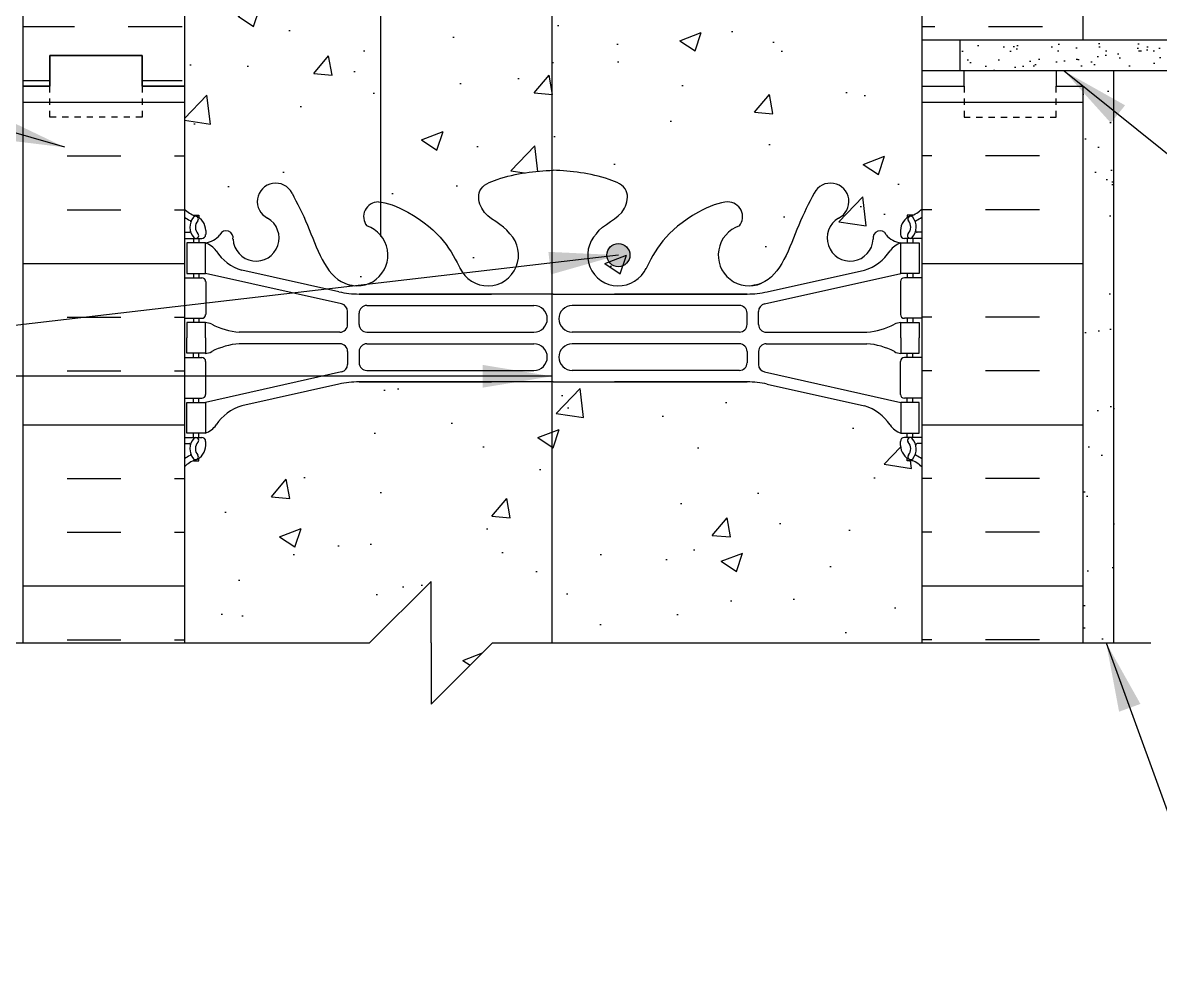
# Model space of a CAD drawing. Header units: inches. Extents: x 174 to 231.6, y 128.5 to 203.6.
# Drawn here: x 193.57 to 212.08, y 145.28 to 160.64 of the extents above; entities that cross this region are included whole.
import ezdxf

# ---------------------------------------------------------------- set-up
doc = ezdxf.new("R2010")
doc.units = ezdxf.units.IN
doc.header["$LTSCALE"] = 0.5
doc.header["$MEASUREMENT"] = 0
doc.linetypes.add('DASHED2', pattern=[0.375, 0.25, -0.125])
for name, color, linetype in [('HATCH', 12, 'Continuous'), ('line25', 2, 'Continuous'), ('LINE3', 3, 'Continuous'), ('LINE50', 5, 'Continuous'), ('LINE9', 9, 'Continuous'), ('TEXT', 4, 'Continuous'), ('Web_Edge', 9, 'Continuous')]:
    doc.layers.add(name, color=color, linetype=linetype)
doc.styles.add('DIM', font='romans.shx', dxfattribs={"width": 0.7})
doc.dimstyles.new('ext_12', dxfattribs={"dimscale": 12, "dimtxt": 0.075, "dimasz": 0.09375, "dimexe": 0.09375, "dimexo": 0.0625, "dimgap": 0.0625, "dimtad": 1, "dimdec": 1, "dimzin": 2, "dimdsep": 46, "dimlunit": 4, "dimtxsty": 'DIM', "dimcen": 0.09, "dimdle": 0.09375, "dimclrt": 4, "dimadec": 0, "dimazin": 0, "dimtfac": 1, "dimtdec": 1, "dimtmove": 2, "dimatfit": 3, "dimfxl": 1, "dimfrac": 2, "dimtolj": 1, "dimtzin": 0, "dimarcsym": 0})

msp = doc.modelspace()

# ---------------------------------------------------------------- hatches: boundary and pattern name
at = {"layer": 'HATCH'}
h = msp.add_hatch(dxfattribs=at)
h.set_pattern_fill('INSUL', color=256, scale=7, style=0)
h.set_pattern_definition([(0, (209.2815, 169.3285), (0, 2.625), []), (0, (209.2815, 170.2035), (0, 2.625), [0.875, -0.875]), (0, (209.2815, 171.0785), (0, 2.625), [0.875, -0.875])])
h.paths.add_polyline_path([(210.821, 174.358), (208.196, 174.358), (208.196, 160.358), (210.821, 160.358)])
h.paths.add_polyline_path([(193.571, 159.608), (194.008, 159.608), (194.008, 160.108), (195.508, 160.108), (195.508, 159.608), (196.196, 159.608), (196.196, 177.608), (195.508, 177.608), (195.508, 178.108), (194.008, 178.108), (194.008, 177.608), (193.571, 177.608)])
h = msp.add_hatch(dxfattribs=at)
h.set_pattern_fill('AR-CONC', color=256, scale=0.5)
h.set_pattern_definition([(50, (-47.4375, 0), (3.5863, -0.31376), [0.375, -4.125]), (355, (-47.4375, 0), (-0.693757, 3.76096), [0.3, -3.3]), (100.4514, (-47.1386, -0.026), (2.892544, 3.4472), [0.3187, -3.50571]), (46.1842, (-47.4375, 1), (5.336207, -0.827596), [0.5625, -6.1875]), (96.6356, (-46.993, 0.931), (4.67331, 4.87059), [0.47805, -5.25857]), (351.1842, (-47.4375, 1), (4.67331, 4.87059), [0.45, -4.95]), (21, (-46.9375, 0.75), (2.984535, -2.013094), [0.375, -4.125]), (326, (-46.9375, 0.75), (1.216577, 3.62575), [0.3, -3.3]), (71.4514, (-46.6888, 0.5822), (4.20111, 1.612656), [0.3187, -3.50571]), (37.5, (-47.4375, 0), (0.0607993, 1.664469), [0, -3.26, 0, -3.35, 0, -3.3125]), (7.5, (-47.4375, 0), (1.315348, 1.972059), [0, -1.91, 0, -3.185, 0, -1.2625]), (327.5, (-48.5525, 0), (2.669112, -0.1127744), [0, -1.25, 0, -3.9, 0, -5.175]), (317.5, (-49.0525, 0), (2.91593, 0.500525), [0, -1.625, 0, -2.59, 0, -3.675])])
edge = h.paths.add_edge_path()
edge.add_line((208.196, 160.928), (207.686, 160.928))
edge.add_line((207.686, 160.928), (207.686, 162.597))
edge.add_arc((207.311, 162.597), 0.375, 0.0021, 90)
edge.add_line((207.311, 162.972), (197.081, 162.972))
edge.add_arc((197.081, 162.597), 0.375, 90, 180.2641)
edge.add_line((196.706, 162.595), (196.706, 160.928))
edge.add_line((196.706, 160.928), (196.196, 160.928))
edge.add_line((196.196, 160.928), (196.196, 159.608))
edge.add_line((196.196, 159.608), (196.196, 157.608))
edge.add_arc((196.542, 157.969), 0.5, 226.2109, 246.4218)
edge.add_line((196.342, 157.51), (196.432, 157.51))
edge.add_line((196.432, 157.51), (196.432, 157.469))
edge.add_arc((196.292, 157.262), 0.25, 0, 55.9442, ccw=False)
edge.add_line((196.542, 157.262), (196.542, 157.194))
edge.add_arc((196.479, 157.194), 0.0625, -90, 0, ccw=False)
edge.add_line((196.479, 157.132), (196.432, 157.132))
edge.add_line((196.432, 157.132), (196.432, 157.062))
edge.add_line((196.432, 157.062), (196.537, 157.062))
edge.add_arc((196.499, 157.411), 0.352, 276.1291, 321.5331)
edge.add_arc((196.876, 157.143), 0.113, -12.1844, 154.0569, ccw=False)
edge.add_arc((197.362, 157.138), 0.375, 182.9237, 419.8675)
edge.add_arc((197.682, 157.732), 0.3, 27.597, 243.9425, ccw=False)
edge.add_spline(control_points=[(197.947, 157.871), (198.033, 157.704), (198.286, 157.214), (198.481, 156.533), (198.806, 156.402)], knot_values=[0, 0, 0, 0, 0.579211, 1.703896, 1.703896, 1.703896, 1.703896], degree=3, periodic=0)
edge.add_spline(control_points=[(198.806, 156.402), (198.856, 156.383), (198.91, 156.37), (198.967, 156.362)], knot_values=[1.703896, 1.703896, 1.703896, 1.703896, 1.875321, 1.875321, 1.875321, 1.875321], degree=3, periodic=0)
edge.add_arc((199.008, 156.86), 0.5, 265.2926, 431.7937)
edge.add_arc((199.354, 157.485), 0.242, 90, 218.2327, ccw=False)
edge.add_spline(control_points=[(199.354, 157.727), (199.475, 157.729), (200.295, 157.377), (200.54, 156.93), (200.679, 156.65)], knot_values=[0.038125, 0.038125, 0.038125, 0.038125, 0.320663, 1.237398, 1.237398, 1.237398, 1.237398], degree=3, periodic=0)
edge.add_spline(control_points=[(200.689, 156.631), (200.686, 156.638), (200.682, 156.644), (200.679, 156.65)], knot_values=[1.237398, 1.237398, 1.237398, 1.237398, 1.258119, 1.258119, 1.258119, 1.258119], degree=3, periodic=0)
edge.add_arc((201.133, 156.86), 0.5, 208.0183, 404.1875)
edge.add_spline(control_points=[(201.492, 157.209), (201.384, 157.371), (201.024, 157.462), (200.947, 157.958), (201.496, 158.194), (201.899, 158.222), (202.196, 158.243)], knot_values=[0.229407, 0.229407, 0.229407, 0.229407, 0.844432, 1.128849, 1.464331, 2.389004, 2.389004, 2.389004, 2.389004], degree=3, periodic=0)
edge.add_spline(control_points=[(202.196, 158.243), (202.492, 158.222), (202.896, 158.194), (203.444, 157.958), (203.367, 157.462), (203.007, 157.371), (202.9, 157.209)], knot_values=[0.229407, 0.229407, 0.229407, 0.229407, 1.15408, 1.489562, 1.773979, 2.389004, 2.389004, 2.389004, 2.389004], degree=3, periodic=0)
edge.add_arc((203.258, 156.86), 0.5, 135.8125, 331.9817)
edge.add_spline(control_points=[(203.703, 156.631), (203.706, 156.638), (203.709, 156.644), (203.712, 156.65)], knot_values=[1.237398, 1.237398, 1.237398, 1.237398, 1.258119, 1.258119, 1.258119, 1.258119], degree=3, periodic=0)
edge.add_spline(control_points=[(203.712, 156.65), (203.851, 156.93), (204.096, 157.377), (204.916, 157.729), (205.037, 157.727)], knot_values=[0.038125, 0.038125, 0.038125, 0.038125, 0.95486, 1.237398, 1.237398, 1.237398, 1.237398], degree=3, periodic=0)
edge.add_arc((205.037, 157.485), 0.242, -38.2327, 90, ccw=False)
edge.add_arc((205.383, 156.86), 0.5, 108.2063, 274.7074)
edge.add_spline(control_points=[(205.424, 156.362), (205.481, 156.37), (205.535, 156.383), (205.585, 156.402)], knot_values=[1.703896, 1.703896, 1.703896, 1.703896, 1.875321, 1.875321, 1.875321, 1.875321], degree=3, periodic=0)
edge.add_spline(control_points=[(205.585, 156.402), (205.91, 156.533), (206.105, 157.214), (206.358, 157.704), (206.444, 157.871)], knot_values=[0, 0, 0, 0, 1.124685, 1.703896, 1.703896, 1.703896, 1.703896], degree=3, periodic=0)
edge.add_arc((206.71, 157.732), 0.3, -63.9425, 153.0565, ccw=False)
edge.add_arc((207.03, 157.138), 0.375, 120.1325, 357.0763)
edge.add_arc((207.515, 157.143), 0.113, 25.9431, 192.1844, ccw=False)
edge.add_arc((207.892, 157.411), 0.352, 218.4669, 263.8709)
edge.add_line((207.855, 157.062), (207.96, 157.062))
edge.add_line((207.96, 157.062), (207.96, 157.132))
edge.add_line((207.96, 157.132), (207.912, 157.132))
edge.add_arc((207.912, 157.194), 0.0625, 180, 270, ccw=False)
edge.add_line((207.85, 157.194), (207.85, 157.262))
edge.add_arc((208.1, 157.262), 0.25, 124.0558, 180, ccw=False)
edge.add_line((207.96, 157.469), (207.96, 157.51))
edge.add_line((207.96, 157.51), (208.05, 157.51))
edge.add_arc((207.85, 157.969), 0.5, 293.5782, 313.7891)
edge.add_line((208.196, 157.608), (208.196, 159.608))
edge.add_line((208.196, 159.608), (208.196, 160.928))
h = msp.add_hatch(dxfattribs=at)
h.set_pattern_fill('AR-SAND', color=256, scale=0.25, style=0)
h.set_pattern_definition([(37.5, (146.49865, 66.80086), (-0.0157483, 0.481706), [0, -0.38, 0, -0.425, 0, -0.40625]), (7.5, (146.49865, 66.80086), (0.4424442, 0.7055365), [0, -0.205, 0, -0.3425, 0, -0.13125]), (327.5, (146.19115, 66.80086), (0.7785355, 0.0014148), [0, -0.125, 0, -0.45, 0, -0.5875]), (317.5, (146.19115, 66.80086), (0.7515317, 0.219419), [0, -0.0625, 0, -0.295, 0, -0.3375])])
h.paths.add_polyline_path([(227.528, 159.858), (227.528, 160.358), (208.821, 160.358), (208.821, 159.858)])
h = msp.add_hatch(dxfattribs=at)
h.set_pattern_fill('INSUL', color=256, scale=7, style=0)
h.set_pattern_definition([(0, (-2729.966, -255.4018), (0, 2.625), []), (0, (-2729.966, -254.5268), (0, 2.625), [0.875, -0.875]), (0, (-2729.966, -253.6518), (0, 2.625), [0.875, -0.875])])
h.paths.add_polyline_path([(193.571, 150.549), (196.196, 150.549), (196.196, 159.608), (195.508, 159.608), (195.508, 160.108), (194.008, 160.108), (194.008, 159.608), (193.571, 159.608)])
h = msp.add_hatch(dxfattribs=at)
h.set_pattern_fill('INSUL', color=256, scale=7, style=0)
h.set_pattern_definition([(180, (3134.3572, -255.4018), (0, 2.625), []), (180, (3134.3572, -254.5268), (0, 2.625), [0.875, -0.875]), (180, (3134.3572, -253.6518), (0, 2.625), [0.875, -0.875])])
h.paths.add_polyline_path([(208.196, 150.549), (210.821, 150.549), (210.821, 159.608), (210.383, 159.608), (210.383, 160.108), (208.883, 160.108), (208.883, 159.608), (208.196, 159.608)])
h = msp.add_hatch(dxfattribs=at)
h.set_pattern_fill('AR-SAND', color=256, scale=0.5, style=0)
h.set_pattern_definition([(37.5, (91.7112, -20.61534), (-0.0314967, 0.963412), [0, -0.76, 0, -0.85, 0, -0.8125]), (7.5, (91.7112, -20.6153), (0.884888, 1.411073), [0, -0.41, 0, -0.685, 0, -0.2625]), (327.5, (91.0962, -20.6153), (1.557071, 0.0028295), [0, -0.25, 0, -0.9, 0, -1.175]), (317.5, (91.0962, -20.6153), (1.503063, 0.438838), [0, -0.125, 0, -0.59, 0, -0.675])])
h.paths.add_polyline_path([(210.821, 157.073), (211.321, 156.124), (211.321, 159.858), (210.821, 159.858)])
h.paths.add_polyline_path([(210.821, 150.549), (211.321, 150.549), (211.321, 156.124), (210.821, 157.073)])
h = msp.add_hatch(dxfattribs=at)
h.set_pattern_fill('AR-CONC', color=256, scale=0.5)
h.set_pattern_definition([(50, (0, 0), (3.5863, -0.31376), [0.375, -4.125]), (355, (0, 0), (-0.693757, 3.76096), [0.3, -3.3]), (100.4514, (0.299, -0.026), (2.892544, 3.4472), [0.3187, -3.50571]), (46.1842, (0, 1), (5.33621, -0.8276), [0.5625, -6.1875]), (96.6356, (0.4447, 0.931), (4.67331, 4.87059), [0.47805, -5.25857]), (351.1842, (0, 1), (4.67331, 4.87059), [0.45, -4.95]), (21, (0.5, 0.75), (2.984535, -2.013094), [0.375, -4.125]), (326, (0.5, 0.75), (1.216577, 3.62575), [0.3, -3.3]), (71.4514, (0.7487, 0.5822), (4.20111, 1.612656), [0.3187, -3.50571]), (37.5, (0, 0), (0.060799, 1.664469), [0, -3.26, 0, -3.35, 0, -3.3125]), (7.5, (0, 0), (1.315348, 1.972059), [0, -1.91, 0, -3.185, 0, -1.2625]), (327.5, (-1.115, 0), (2.669112, -0.1127744), [0, -1.25, 0, -3.9, 0, -5.175]), (317.5, (-1.615, 0), (2.91593, 0.500525), [0, -1.625, 0, -2.59, 0, -3.675])])
h.paths.add_polyline_path([(208.196, 153.415, 0.088416), (208.05, 153.513), (207.96, 153.513), (207.96, 153.554, -0.249069), (207.85, 153.762), (207.85, 153.829, -0.414214), (207.912, 153.892), (207.96, 153.892), (207.96, 153.962), (207.855, 153.962, -0.155529), (207.679, 154.096, 0.180914), (207.261, 154.407), (205.68, 154.76, 0.054974), (205.354, 154.796), (202.196, 154.796), (199.038, 154.796, 0.054974), (198.711, 154.76), (197.13, 154.407, 0.180914), (196.712, 154.096, -0.155529), (196.537, 153.962), (196.432, 153.962), (196.432, 153.892), (196.479, 153.892, -0.414214), (196.542, 153.829), (196.542, 153.762, -0.249069), (196.432, 153.554), (196.432, 153.513), (196.342, 153.513, 0.088416), (196.196, 153.415), (196.196, 150.549), (199.209, 150.549), (200.209, 151.549), (200.209, 150.549), (200.209, 149.549), (201.209, 150.549), (208.196, 150.549)])
at = {"layer": 'LINE3'}
h = msp.add_hatch(color=256, dxfattribs=at)
h.paths.add_polyline_path([(203.442, 156.894, 0.831395), (203.074, 156.894)])
h.paths.add_polyline_path([(203.446, 156.86, 0.045935), (203.442, 156.894), (203.074, 156.894, 0.045935), (203.071, 156.86, 1)])

# ---------------------------------------------------------------- linework, layer by layer
at = {"layer": 'line25'}
for p, q in [((196.196, 177.608), (196.196, 159.608)), ((208.196, 174.358), (208.196, 159.608)), ((208.821, 159.858), (208.821, 160.358)), ((196.196, 159.608), (196.196, 150.549)), ((208.196, 159.608), (208.196, 150.549))]:
    msp.add_line(p, q, dxfattribs=at)
at = {"layer": 'LINE3'}
for p, q in [((199.385, 186.432), (199.385, 157.164)), ((202.176, 172.922), (202.176, 150.549))]:
    msp.add_line(p, q, dxfattribs=at)
msp.add_circle((203.258, 156.86), 0.188, dxfattribs=at)
at = {"layer": 'LINE50'}
for p, q in [((193.571, 159.608), (193.571, 177.608)), ((210.821, 160.358), (210.821, 174.358)), ((208.883, 159.608), (208.883, 159.858)), ((210.383, 159.858), (210.383, 159.608)), ((193.571, 150.549), (193.571, 159.608)), ((208.196, 159.608), (208.883, 159.608)), ((210.383, 159.608), (210.821, 159.608)), ((210.821, 150.549), (210.821, 159.608))]:
    msp.add_line(p, q, dxfattribs=at)
for points in [[(196.196, 159.608), (195.508, 159.608), (195.508, 160.108), (194.008, 160.108), (194.008, 159.608), (193.571, 159.608)], [(193.571, 159.608), (194.008, 159.608), (194.008, 160.108), (195.508, 160.108), (195.508, 159.608), (196.196, 159.608)]]:
    msp.add_lwpolyline(points, dxfattribs=at)
at = {"layer": 'LINE9'}
for p, q in [((227.528, 160.358), (208.196, 160.358)), ((227.528, 159.858), (208.196, 159.858)), ((211.321, 150.549), (211.321, 159.858)), ((200.209, 151.549), (199.209, 150.549)), ((200.209, 150.549), (200.209, 151.549)), ((188.311, 150.549), (199.209, 150.549)), ((200.209, 150.549), (200.209, 149.549)), ((200.209, 149.549), (201.209, 150.549)), ((201.209, 150.549), (211.921, 150.549))]:
    msp.add_line(p, q, dxfattribs=at)
at = {"layer": 'LINE9', "linetype": 'DASHED2', "ltscale": 0.15}
for points in [[(195.508, 159.608), (195.508, 159.608), (195.508, 159.108), (194.008, 159.108), (194.008, 159.608), (194.008, 159.608)], [(195.508, 159.608), (195.508, 159.608), (195.508, 159.108), (194.008, 159.108), (194.008, 159.608), (194.008, 159.608)], [(208.883, 159.608), (208.883, 159.608), (208.883, 159.108), (210.383, 159.108), (210.383, 159.608), (210.383, 159.608)], [(208.883, 159.608), (208.883, 159.608), (208.883, 159.108), (210.383, 159.108), (210.383, 159.608), (210.383, 159.608)]]:
    msp.add_lwpolyline(points, dxfattribs=at)
at = {"layer": 'Web_Edge'}
for p, q in [((196.342, 157.51), (196.432, 157.51)), ((196.432, 157.51), (196.432, 157.469)), ((208.05, 157.51), (207.96, 157.51)), ((207.96, 157.51), (207.96, 157.469)), ((196.196, 157.232), (196.273, 157.232)), ((196.542, 157.262), (196.542, 157.194)), ((207.85, 157.262), (207.85, 157.194)), ((208.196, 157.232), (208.118, 157.232)), ((196.196, 157.132), (196.479, 157.132)), ((196.342, 157.132), (196.342, 157.062)), ((196.432, 157.132), (196.432, 157.062)), ((208.196, 157.132), (207.912, 157.132)), ((207.96, 157.132), (207.96, 157.062)), ((208.05, 157.132), (208.05, 157.062)), ((198.711, 156.263), (197.13, 156.616)), ((205.68, 156.263), (207.261, 156.616)), ((196.196, 156.492), (196.479, 156.492)), ((196.342, 156.562), (196.342, 156.492)), ((196.432, 156.562), (196.432, 156.492)), ((198.754, 156.065), (196.537, 156.562)), ((196.542, 156.429), (196.542, 155.894)), ((205.637, 156.065), (207.855, 156.562)), ((207.85, 156.429), (207.85, 155.894)), ((208.196, 156.492), (207.912, 156.492)), ((207.96, 156.562), (207.96, 156.492)), ((208.05, 156.562), (208.05, 156.492)), ((199.038, 156.227), (201.196, 156.227)), ((202.196, 156.227), (199.038, 156.227)), ((202.196, 156.227), (205.354, 156.227)), ((205.354, 156.227), (203.196, 156.227)), ((198.852, 155.731), (198.852, 155.943)), ((199.039, 155.732), (199.039, 155.916)), ((199.164, 156.041), (201.884, 156.041)), ((205.227, 156.041), (202.508, 156.041)), ((205.352, 155.732), (205.352, 155.916)), ((205.539, 155.731), (205.539, 155.943)), ((196.196, 155.832), (196.479, 155.832)), ((196.342, 155.832), (196.342, 155.762)), ((196.432, 155.832), (196.432, 155.762)), ((208.196, 155.832), (207.912, 155.832)), ((207.96, 155.832), (207.96, 155.762)), ((208.05, 155.832), (208.05, 155.762)), ((198.727, 155.606), (197.089, 155.606)), ((199.164, 155.607), (201.884, 155.607)), ((205.227, 155.607), (202.508, 155.607)), ((205.664, 155.606), (207.302, 155.606)), ((198.727, 155.417), (197.089, 155.417)), ((199.164, 155.417), (201.884, 155.417)), ((205.227, 155.417), (202.508, 155.417)), ((205.664, 155.417), (207.302, 155.417)), ((196.196, 155.192), (196.479, 155.192)), ((196.342, 155.192), (196.342, 155.262)), ((196.432, 155.192), (196.432, 155.262)), ((196.542, 154.594), (196.542, 155.129)), ((198.852, 155.292), (198.852, 155.08)), ((199.039, 155.292), (199.039, 155.108)), ((205.352, 155.292), (205.352, 155.108)), ((205.539, 155.292), (205.539, 155.08)), ((207.85, 154.594), (207.85, 155.129)), ((208.196, 155.192), (207.912, 155.192)), ((207.96, 155.192), (207.96, 155.262)), ((208.05, 155.192), (208.05, 155.262)), ((198.754, 154.958), (196.537, 154.462)), ((199.164, 154.983), (201.884, 154.983)), ((205.227, 154.983), (202.508, 154.983)), ((205.637, 154.958), (207.855, 154.462)), ((198.711, 154.76), (197.13, 154.407)), ((199.038, 154.796), (201.196, 154.796)), ((202.196, 154.796), (199.038, 154.796)), ((202.196, 154.796), (205.354, 154.796)), ((205.354, 154.796), (203.196, 154.796)), ((205.68, 154.76), (207.261, 154.407)), ((196.196, 154.532), (196.479, 154.532)), ((196.342, 154.462), (196.342, 154.532)), ((196.432, 154.462), (196.432, 154.532)), ((208.196, 154.532), (207.912, 154.532)), ((207.96, 154.462), (207.96, 154.532)), ((208.05, 154.462), (208.05, 154.532)), ((196.196, 153.892), (196.479, 153.892)), ((196.342, 153.892), (196.342, 153.962)), ((196.432, 153.892), (196.432, 153.962)), ((196.542, 153.762), (196.542, 153.829)), ((207.85, 153.762), (207.85, 153.829)), ((208.196, 153.892), (207.912, 153.892)), ((207.96, 153.892), (207.96, 153.962)), ((208.05, 153.892), (208.05, 153.962)), ((196.196, 153.792), (196.273, 153.792)), ((208.196, 153.792), (208.118, 153.792)), ((196.342, 153.513), (196.432, 153.513)), ((196.432, 153.513), (196.432, 153.554)), ((207.96, 153.513), (207.96, 153.554)), ((208.05, 153.513), (207.96, 153.513))]:
    msp.add_line(p, q, dxfattribs=at)
for points in [[(196.237, 156.562), (196.537, 156.562), (196.537, 157.062), (196.237, 157.062)], [(208.155, 156.562), (207.855, 156.562), (207.855, 157.062), (208.155, 157.062)], [(196.237, 154.462), (196.537, 154.462), (196.537, 153.962), (196.237, 153.962)], [(208.155, 154.462), (207.855, 154.462), (207.855, 153.962), (208.155, 153.962)]]:
    msp.add_lwpolyline(points, close=True, dxfattribs=at)
for points in [[(196.537, 155.512), (196.537, 155.762), (196.237, 155.762), (196.237, 155.512)], [(207.855, 155.512), (207.855, 155.762), (208.155, 155.762), (208.155, 155.512)], [(196.537, 155.512), (196.537, 155.262), (196.237, 155.262), (196.237, 155.512)], [(207.855, 155.512), (207.855, 155.262), (208.155, 155.262), (208.155, 155.512)]]:
    msp.add_lwpolyline(points, dxfattribs=at)
for centre, radius, start, end in [((197.682, 157.732), 0.3, 27.597, 243.9425), ((206.71, 157.732), 0.3, 296.0575, 152.403), ((199.354, 157.485), 0.242, 90, 218.2327), ((205.037, 157.485), 0.242, 321.7673, 90), ((196.542, 157.969), 0.5, 226.2109, 250.5288), ((207.85, 157.969), 0.5, 289.4712, 313.7891), ((196.542, 157.969), 0.6, 234.7832, 245.0748), ((196.535, 157.316), 0.25, 140.1145, 222.4609), ((196.28, 157.406), 0.021, 343.464, 63.9957), ((196.378, 157.447), 0.045, 321.448, 139.1879), ((196.292, 157.262), 0.25, 0, 70.5288), ((196.535, 157.316), 0.16, 140.0001, 222.4609), ((197.362, 157.138), 0.375, 182.9237, 59.8675), ((207.03, 157.138), 0.375, 120.1325, 357.0763), ((208.1, 157.262), 0.25, 109.4712, 180), ((208.014, 157.447), 0.045, 40.8121, 218.552), ((207.856, 157.316), 0.16, 317.5391, 39.9999), ((207.856, 157.316), 0.25, 317.5391, 39.8855), ((208.112, 157.406), 0.021, 116.0043, 196.536), ((207.85, 157.969), 0.6, 294.9252, 305.2168), ((196.274, 157.251), 0.0196, 269.4032, 15.4901), ((196.384, 157.178), 0.045, 222.4609, 42.4609), ((196.479, 157.194), 0.0625, 270, 0), ((196.499, 157.411), 0.352, 276.1291, 321.5331), ((196.876, 157.143), 0.113, 347.8156, 154.0569), ((199.008, 156.86), 0.5, 246.2139, 71.7937), ((201.133, 156.86), 0.5, 204.819, 44.1875), ((203.258, 156.86), 0.5, 135.8125, 335.181), ((205.383, 156.86), 0.5, 108.2063, 293.7861), ((207.515, 157.143), 0.113, 25.9431, 192.1844), ((207.892, 157.411), 0.352, 218.4669, 263.8709), ((207.912, 157.194), 0.0625, 180, 270), ((208.007, 157.178), 0.045, 137.5391, 317.5391), ((208.118, 157.251), 0.0196, 164.5099, 270.5968), ((196.414, 156.719), 0.364, 34.9775, 70.3387), ((207.977, 156.719), 0.364, 109.6613, 145.0225), ((197.337, 157.33), 0.743, 212.7919, 253.8107), ((207.054, 157.33), 0.743, 286.1893, 327.2081), ((196.479, 156.429), 0.0625, 0, 90), ((207.912, 156.429), 0.0625, 90, 180), ((199.038, 157.727), 1.5, 257.4135, 270), ((205.354, 157.727), 1.5, 270, 282.5865), ((198.727, 155.943), 0.125, 0, 77.3767), ((205.664, 155.943), 0.125, 102.6233, 180), ((196.479, 155.894), 0.0625, 270, 0), ((199.164, 155.916), 0.125, 90, 180), ((201.884, 155.824), 0.217, 270, 90), ((202.508, 155.824), 0.217, 90, 270), ((205.227, 155.916), 0.125, 0, 90), ((207.912, 155.894), 0.0625, 180, 270), ((196.532, 155.543), 0.219, 60.4937, 88.92), ((197.178, 156.773), 1.17, 242.6365, 265.6505), ((198.727, 155.731), 0.125, 270, 0), ((199.164, 155.732), 0.125, 180, 270), ((205.227, 155.732), 0.125, 270, 360), ((205.664, 155.731), 0.125, 180, 270), ((207.213, 156.773), 1.17, 274.3495, 297.3635), ((207.859, 155.543), 0.219, 91.08, 119.5063), ((197.178, 154.251), 1.17, 94.3495, 117.3635), ((198.727, 155.292), 0.125, 0, 90), ((199.164, 155.292), 0.125, 90, 180), ((201.884, 155.2), 0.217, 270, 90), ((202.508, 155.2), 0.217, 90, 270), ((205.227, 155.292), 0.125, 0, 90), ((205.664, 155.292), 0.125, 90, 180), ((207.213, 154.251), 1.17, 62.6365, 85.6505), ((196.479, 155.129), 0.0625, 0, 90), ((196.532, 155.48), 0.219, 271.08, 299.5063), ((207.859, 155.48), 0.219, 240.4937, 268.92), ((207.912, 155.129), 0.0625, 90, 180), ((198.727, 155.08), 0.125, 282.6233, 0), ((199.164, 155.108), 0.125, 180, 270), ((205.227, 155.108), 0.125, 270, 0), ((205.664, 155.08), 0.125, 180, 257.3767), ((199.038, 153.296), 1.5, 90, 102.5865), ((205.354, 153.296), 1.5, 77.4135, 90), ((196.479, 154.594), 0.0625, 270, 0), ((207.912, 154.594), 0.0625, 180, 270), ((197.337, 153.693), 0.743, 106.1893, 147.2081), ((207.054, 153.693), 0.743, 32.7919, 73.8107), ((196.414, 154.304), 0.364, 289.6613, 325.0225), ((207.977, 154.304), 0.364, 214.9775, 250.3387), ((196.535, 153.707), 0.25, 137.5391, 219.8855), ((196.384, 153.845), 0.045, 317.5391, 137.5391), ((196.479, 153.829), 0.0625, 360, 90), ((207.912, 153.829), 0.0625, 90, 180), ((208.007, 153.845), 0.045, 42.4609, 222.4609), ((207.856, 153.707), 0.25, 320.1145, 42.4609), ((196.274, 153.772), 0.0196, 344.5099, 90.5968), ((196.535, 153.707), 0.16, 137.5391, 219.9999), ((196.292, 153.762), 0.25, 289.4712, 360), ((208.1, 153.762), 0.25, 180, 250.5288), ((207.856, 153.707), 0.16, 320.0001, 42.4609), ((208.118, 153.772), 0.0196, 89.4032, 195.4901), ((196.542, 153.054), 0.6, 114.9252, 125.2168), ((196.542, 153.054), 0.5, 109.4712, 133.7891), ((196.28, 153.618), 0.021, 296.0043, 16.536), ((196.378, 153.576), 0.045, 220.8121, 38.552), ((208.014, 153.576), 0.045, 141.448, 319.1879), ((207.85, 153.054), 0.5, 46.2109, 70.5288), ((208.112, 153.618), 0.021, 163.464, 243.9957), ((207.85, 153.054), 0.6, 54.7832, 65.0748)]:
    msp.add_arc(centre, radius, start, end, dxfattribs=at)
for points, knots in [([(201.492, 157.209), (201.384, 157.371), (201.024, 157.462), (200.947, 157.958), (201.496, 158.194), (201.899, 158.222), (202.196, 158.243)], [0.229407, 0.229407, 0.229407, 0.229407, 0.844432, 1.128849, 1.464331, 2.389004, 2.389004, 2.389004, 2.389004]), ([(202.9, 157.209), (203.007, 157.371), (203.367, 157.462), (203.444, 157.958), (202.896, 158.194), (202.492, 158.222), (202.196, 158.243)], [0.229407, 0.229407, 0.229407, 0.229407, 0.844432, 1.128849, 1.464331, 2.389004, 2.389004, 2.389004, 2.389004]), ([(197.947, 157.871), (198.033, 157.704), (198.286, 157.214), (198.5, 156.464), (198.91, 156.37), (198.967, 156.362)], [0, 0, 0, 0, 0.579211, 1.703896, 1.875321, 1.875321, 1.875321, 1.875321]), ([(199.354, 157.727), (199.475, 157.729), (200.309, 157.371), (200.548, 156.915), (200.689, 156.631)], [0.038125, 0.038125, 0.038125, 0.038125, 0.320663, 1.258119, 1.258119, 1.258119, 1.258119]), ([(205.037, 157.727), (204.916, 157.729), (204.082, 157.371), (203.843, 156.915), (203.703, 156.631)], [0.038125, 0.038125, 0.038125, 0.038125, 0.320663, 1.258119, 1.258119, 1.258119, 1.258119]), ([(206.444, 157.871), (206.358, 157.704), (206.105, 157.214), (205.891, 156.464), (205.481, 156.37), (205.424, 156.362)], [0, 0, 0, 0, 0.579211, 1.703896, 1.875321, 1.875321, 1.875321, 1.875321])]:
    msp.add_open_spline(points, degree=3, knots=knots, dxfattribs=at)
for points in [[(199.039, 155.737), (199.039, 155.911)], [(205.352, 155.737), (205.352, 155.911)], [(199.039, 155.287), (199.039, 155.113)], [(205.352, 155.287), (205.352, 155.113)]]:
    msp.add_open_spline(points, degree=1, dxfattribs=at)

# ---------------------------------------------------------------- leaders
at = {"layer": 'TEXT'}
for points in [[(194.249, 158.615), (188.356, 160.332), (187.158, 160.332)], [(210.51, 159.858), (213.229, 157.679), (214.041, 157.679)], [(203.258, 156.86), (186.366, 154.888), (180.92, 154.888)], [(202.176, 154.888), (180.92, 154.888)], [(211.196, 150.549), (213.107, 145.285), (215.181, 145.285)]]:
    msp.add_leader(points, dimstyle='ext_12', override={"dimgap": 0.0625, "dimtad": 0}, dxfattribs=at)

doc.saveas('drawing.dxf')
